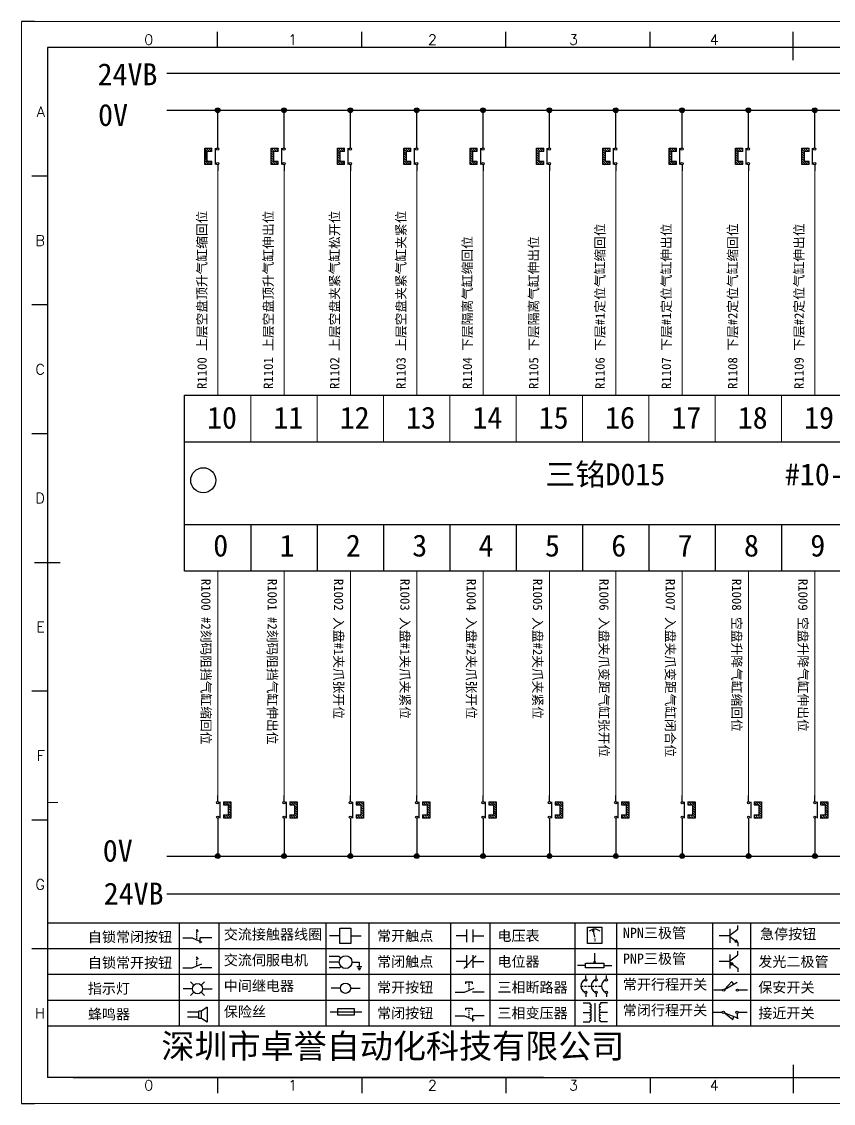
# Model space of a CAD drawing. Header units: millimetres. Extents: x 15130 to 37766, y 5931 to 11073.
# Drawn here: x 23706.4 to 23880.1, y 9088.9 to 9320.4 of the extents above; entities that cross this region are included whole.
import ezdxf
from ezdxf.enums import TextEntityAlignment as Align

# ---------------------------------------------------------------- set-up
doc = ezdxf.new("R2010")
doc.units = ezdxf.units.MM
doc.layers.add('AE_BOR', color=1, linetype='Continuous')
doc.styles.get("Standard").update_dxf_attribs({"font": ''})
doc.styles.add('WD', font='romans.shx', dxfattribs={"bigfont": 'gbcbig.shx'})
doc.styles.add('汉字', font='')
doc.styles.get('Standard').set_extended_font_data('SimSun')
doc.styles.get('汉字').set_extended_font_data('新宋体')

# ---------------------------------------------------------------- blocks, each defined once
blk = doc.blocks.new('*U8')
at = {"linetype": 'ByBlock'}
for p, q in [((-1909.23, -780.45), (-1909.23, -780.67)), ((-1909.23, -780.45), (-1908.92, -780.84)), ((-1909.23, -780.84), (-1909.23, -781.05)), ((-1911.92, -782.07), (-1910.06, -782.07)), ((-1910.06, -782.07), (-1908.18, -782.88)), ((-1909.23, -781.23), (-1909.23, -781.44)), ((-1909.23, -781.61), (-1909.23, -781.83)), ((-1909.23, -782), (-1909.23, -782.21)), ((-1909.23, -782.38), (-1909.23, -782.43)), ((-1908.52, -783.07), (-1908.52, -782.07)), ((-1906.25, -782.07), (-1908.52, -782.07))]:
    blk.add_line(p, q, dxfattribs=at)
blk = doc.blocks.new('*U11')
at = {"linetype": 'ByBlock'}
for p, q in [((-1908.88, -791.17), (-1909.23, -790.71)), ((-1909.23, -790.71), (-1909.23, -790.92)), ((-1909.23, -791.09), (-1909.23, -791.31)), ((-1909.23, -791.48), (-1909.23, -791.69)), ((-1911.92, -792.89), (-1910.06, -792.89)), ((-1910.06, -792.89), (-1908.18, -792.08)), ((-1909.23, -791.86), (-1909.23, -792.08)), ((-1909.23, -792.25), (-1909.23, -792.47)), ((-1906.25, -792.89), (-1908.52, -792.89))]:
    blk.add_line(p, q, dxfattribs=at)
blk = doc.blocks.new('蜂鸣器')
at = {"linetype": 'ByBlock'}
for p, q in [((-1907.17, -795.53), (-1908.25, -796.26)), ((-1907.17, -795.53), (-1907.17, -798.41)), ((-1908.8, -796.48), (-1911.01, -796.48)), ((-1908.8, -797.46), (-1911.01, -797.46)), ((-1908.25, -796.26), (-1908.8, -796.26)), ((-1908.8, -797.68), (-1908.8, -796.26)), ((-1908.25, -797.68), (-1908.8, -797.68)), ((-1908.25, -797.68), (-1908.25, -796.26)), ((-1907.17, -798.41), (-1908.25, -797.68))]:
    blk.add_line(p, q, dxfattribs=at)
blk = doc.blocks.new('指示灯')
at = {"linetype": 'ByBlock'}
for p, q in [((-1854.25, -776.92), (-1856.06, -776.92)), ((-1854.62, -775.59), (-1853.97, -776.23)), ((-1851.9, -775.59), (-1852.54, -776.23)), ((-1852.26, -776.92), (-1850.45, -776.92)), ((-1854.62, -778.25), (-1853.97, -777.61)), ((-1851.9, -778.25), (-1852.54, -777.61))]:
    blk.add_line(p, q, dxfattribs=at)
blk.add_circle((-1853.26, -776.92), 0.992, dxfattribs=at)
blk = doc.blocks.new('交流接触器线圈')
at = {"linetype": 'ByBlock'}
for p, q in [((-1880.82, -781.77), (-1882.87, -781.77)), ((-1878.72, -781.77), (-1876.67, -781.77))]:
    blk.add_line(p, q, dxfattribs=at)
blk.add_lwpolyline([(-1880.82, -780.28), (-1878.72, -780.28), (-1878.72, -783.26), (-1880.82, -783.26)], close=True, dxfattribs=at)
blk = doc.blocks.new('交流伺服电机')
at = {"linetype": 'ByBlock'}
for p, q in [((-1880.97, -785.75), (-1882.94, -785.75)), ((-1880.97, -786.85), (-1882.94, -786.85)), ((-1880.97, -785.75), (-1880.65, -786.03)), ((-1878.49, -786.85), (-1877.07, -786.85)), ((-1877.07, -786.85), (-1877.07, -787.72)), ((-1880.97, -787.94), (-1882.94, -787.94)), ((-1880.97, -787.94), (-1880.65, -787.67)), ((-1877.54, -787.72), (-1876.59, -787.72)), ((-1877.38, -788.01), (-1876.75, -788.01)), ((-1877.23, -788.29), (-1876.9, -788.29))]:
    blk.add_line(p, q, dxfattribs=at)
blk.add_circle((-1879.73, -786.85), 1.24, dxfattribs=at)
blk = doc.blocks.new('中间继电器')
at = {"linetype": 'ByBlock'}
for p, q in [((-1880.72, -791.92), (-1882.54, -791.92)), ((-1878.74, -791.92), (-1876.92, -791.92))]:
    blk.add_line(p, q, dxfattribs=at)
blk.add_circle((-1879.73, -791.92), 0.992, dxfattribs=at)
blk = doc.blocks.new('保险丝')
at = {"linetype": 'ByBlock'}
blk.add_line((-1882.72, -796.49), (-1876.55, -796.49), dxfattribs=at)
blk.add_lwpolyline([(-1881.2, -795.86), (-1878.06, -795.86), (-1878.06, -797.12), (-1881.2, -797.12)], close=True, dxfattribs=at)
blk = doc.blocks.new('常开按钮')
at = {"linetype": 'ByBlock'}
for p, q in [((-1910.06, -787.73), (-1908.18, -786.93)), ((-1909.9, -785.68), (-1908.56, -785.68)), ((-1909.9, -785.68), (-1909.9, -786.07)), ((-1909.23, -785.68), (-1909.23, -785.89)), ((-1909.23, -786.06), (-1909.23, -786.28)), ((-1909.23, -786.45), (-1909.23, -786.67)), ((-1909.23, -786.84), (-1909.23, -787.05)), ((-1909.23, -787.22), (-1909.23, -787.38)), ((-1908.56, -785.68), (-1908.56, -786.07)), ((-1911.92, -787.73), (-1910.06, -787.73)), ((-1906.25, -787.73), (-1908.52, -787.73))]:
    blk.add_line(p, q, dxfattribs=at)
blk = doc.blocks.new('常开触点')
at = {"linetype": 'ByBlock'}
for p, q in [((-1853.82, -782.99), (-1853.82, -780.56)), ((-1852.6, -782.99), (-1852.6, -780.56)), ((-1853.82, -781.77), (-1855.88, -781.77)), ((-1852.6, -781.77), (-1850.55, -781.77))]:
    blk.add_line(p, q, dxfattribs=at)
blk = doc.blocks.new('常闭触点')
at = {"linetype": 'ByBlock'}
for p, q in [((-1853.82, -786.77), (-1855.88, -786.77)), ((-1852.01, -785.66), (-1854.43, -788.1)), ((-1853.82, -787.99), (-1853.82, -785.56)), ((-1852.6, -787.99), (-1852.6, -785.56)), ((-1852.6, -786.77), (-1850.55, -786.77))]:
    blk.add_line(p, q, dxfattribs=at)
blk = doc.blocks.new('常闭按钮')
at = {"linetype": 'ByBlock'}
for p, q in [((-1854.11, -790.83), (-1852.77, -790.83)), ((-1854.11, -790.83), (-1854.11, -791.22)), ((-1853.44, -790.83), (-1853.44, -791.04)), ((-1853.44, -791.21), (-1853.44, -791.43)), ((-1853.44, -791.6), (-1853.44, -791.82)), ((-1852.77, -790.83), (-1852.77, -791.22)), ((-1856.13, -792.28), (-1854.28, -792.28)), ((-1854.28, -792.28), (-1852.4, -793.09)), ((-1853.44, -791.99), (-1853.44, -792.2)), ((-1853.44, -792.37), (-1853.44, -792.53)), ((-1850.47, -792.28), (-1852.73, -792.28)), ((-1852.73, -792.28), (-1852.73, -793.43))]:
    blk.add_line(p, q, dxfattribs=at)
blk = doc.blocks.new('电压表')
at = {"linetype": 'ByBlock'}
for p, q in [((-1814.84, -780.75), (-1814.91, -781.13)), ((-1814.6, -781.05), (-1814.91, -781.13)), ((-1814.84, -780.75), (-1814.46, -782.26)), ((-1814.84, -780.75), (-1814.6, -781.05))]:
    blk.add_line(p, q, dxfattribs=at)
blk.add_lwpolyline([(-1815.84, -780.34), (-1813.07, -780.34), (-1813.07, -783.49), (-1815.84, -783.49)], close=True, dxfattribs=at)
blk.add_arc((-1814.46, -782.26), 1.56, 46.8313, 133.1687, dxfattribs=at)
at = {"linetype": 'ByBlock', "insert": (-1814.7, -782.39), "char_height": 0.75, "width": 0.6768, "attachment_point": 1}
blk.add_mtext('V', dxfattribs=at)
blk = doc.blocks.new('电位器')
at = {"linetype": 'ByBlock'}
for p, q in [((-1814.45, -787.3), (-1814.45, -785.39)), ((-1814.45, -787.3), (-1814.62, -786.96)), ((-1814.62, -786.96), (-1814.27, -786.96)), ((-1814.45, -787.3), (-1814.27, -786.96)), ((-1816.21, -787.75), (-1817.79, -787.75)), ((-1812.68, -787.75), (-1811.1, -787.75))]:
    blk.add_line(p, q, dxfattribs=at)
blk.add_lwpolyline([(-1816.21, -787.3), (-1812.68, -787.3), (-1812.68, -788.2), (-1816.21, -788.2)], close=True, dxfattribs=at)
blk = doc.blocks.new('三相断路器')
at = {"linetype": 'ByBlock'}
for p, q in [((-1816.17, -790.33), (-1816.17, -789.7)), ((-1814.17, -790.33), (-1814.17, -789.7)), ((-1812.18, -790.33), (-1812.18, -789.7)), ((-1817.14, -791.74), (-1816.72, -791.74)), ((-1816.45, -791.74), (-1816.03, -791.74)), ((-1816.17, -793.19), (-1816.17, -793.83)), ((-1815.76, -791.74), (-1815.34, -791.74)), ((-1815.07, -791.74), (-1814.65, -791.74)), ((-1814.38, -791.74), (-1813.96, -791.74)), ((-1814.17, -793.19), (-1814.17, -793.83)), ((-1813.69, -791.74), (-1813.27, -791.74)), ((-1812.18, -793.19), (-1812.18, -793.83))]:
    blk.add_line(p, q, dxfattribs=at)
for centre in [(-1816.17, -790.55), (-1814.17, -790.55), (-1812.18, -790.55), (-1816.17, -792.98), (-1814.17, -792.98), (-1812.18, -792.98)]:
    blk.add_circle(centre, 0.219, dxfattribs=at)
for centre in [(-1815.81, -791.74), (-1813.82, -791.74), (-1811.83, -791.74)]:
    blk.add_arc(centre, 1.32, 115.5791, 244.4209, dxfattribs=at)
blk = doc.blocks.new('三相变压器')
at = {"linetype": 'ByBlock'}
for p, q in [((-1816.69, -795.03), (-1815.37, -795.03)), ((-1815.37, -795.03), (-1815.37, -795.24)), ((-1814.34, -798.7), (-1814.34, -795.04)), ((-1812, -795.03), (-1813.32, -795.03)), ((-1813.32, -795.03), (-1813.32, -795.24)), ((-1816.69, -796.87), (-1815.37, -796.87)), ((-1812, -796.87), (-1813.32, -796.87)), ((-1816.69, -798.71), (-1815.37, -798.71)), ((-1815.37, -798.71), (-1815.37, -798.5)), ((-1813.32, -798.71), (-1813.32, -798.5)), ((-1812, -798.71), (-1813.32, -798.71))]:
    blk.add_line(p, q, dxfattribs=at)
for centre, start, end in [((-1815.37, -795.51), 270, 90), ((-1815.37, -796.06), 270, 90), ((-1813.32, -795.51), 90, 270), ((-1813.32, -796.06), 90, 270), ((-1815.37, -796.6), 270, 90), ((-1815.37, -797.14), 270, 90), ((-1815.37, -797.68), 270, 90), ((-1815.37, -798.23), 270, 90), ((-1813.32, -796.6), 90, 270), ((-1813.32, -797.14), 90, 270), ((-1813.32, -797.68), 90, 270), ((-1813.32, -798.23), 90, 270)]:
    blk.add_arc(centre, 0.271, start, end, dxfattribs=at)
blk = doc.blocks.new('NPN三极管')
at = {"linetype": 'ByBlock'}
for p, q in [((-1785.73, -780.61), (-1785.73, -783.32)), ((-1785.73, -781.82), (-1784.15, -780.66)), ((-1784.15, -780.66), (-1784.15, -779.98)), ((-1785.73, -781.97), (-1787.81, -781.97)), ((-1785.73, -782.11), (-1784.15, -783.27)), ((-1784.41, -782.73), (-1784.74, -783.18)), ((-1784.15, -783.27), (-1784.74, -783.18)), ((-1784.15, -783.27), (-1784.41, -782.73)), ((-1784.15, -783.27), (-1784.15, -783.96))]:
    blk.add_line(p, q, dxfattribs=at)
blk = doc.blocks.new('PNP三极管')
at = {"linetype": 'ByBlock'}
for p, q in [((-1784.9, -785.38), (-1784.9, -788.09)), ((-1783.32, -785.43), (-1783.32, -784.75)), ((-1784.9, -786.74), (-1786.98, -786.74)), ((-1784.9, -786.59), (-1783.32, -785.43)), ((-1784.9, -786.88), (-1783.32, -788.04)), ((-1784.9, -786.88), (-1784.31, -786.97)), ((-1784.9, -786.88), (-1784.64, -787.42)), ((-1784.31, -786.97), (-1784.64, -787.42)), ((-1783.32, -788.04), (-1783.32, -788.73))]:
    blk.add_line(p, q, dxfattribs=at)
blk = doc.blocks.new('常开行程开关')
at = {"linetype": 'ByBlock'}
for p, q in [((-1785.89, -792.17), (-1784.52, -790.62)), ((-1785.89, -792.17), (-1783.43, -790.72)), ((-1784.52, -790.62), (-1784.19, -791.17)), ((-1786.29, -792.3), (-1788.01, -792.3)), ((-1781.48, -792.3), (-1783.21, -792.3))]:
    blk.add_line(p, q, dxfattribs=at)
for centre in [(-1786.07, -792.3), (-1783.42, -792.3)]:
    blk.add_circle(centre, 0.219, dxfattribs=at)
blk = doc.blocks.new('常闭行程开关')
at = {"linetype": 'ByBlock'}
for p, q in [((-1786.34, -796.62), (-1788.07, -796.62)), ((-1785.93, -796.72), (-1783.25, -797.7)), ((-1785.93, -796.72), (-1784.3, -798)), ((-1784.3, -798), (-1784.08, -797.4)), ((-1783.48, -796.84), (-1783.48, -797.85)), ((-1781.54, -796.62), (-1783.26, -796.62))]:
    blk.add_line(p, q, dxfattribs=at)
for centre in [(-1786.12, -796.62), (-1783.48, -796.62)]:
    blk.add_circle(centre, 0.219, dxfattribs=at)
blk = doc.blocks.new('电控横A4')
for p, q in [((292, -5), (5, -5)), ((5, -5), (5, -205)), ((10.03, -205), (289.53, -205)), ((130.8, -205), (190.75, -205))]:
    blk.add_line(p, q)
at = {"lineweight": 9, "ltscale": 0.1}
for p, q in [((5, -151.57), (7, -151.57)), ((101.34, -205), (130.8, -205)), ((129.44, -205), (129.44, -205)), ((129.44, -205), (129.44, -205)), ((129.44, -205), (129.44, -205)), ((129.44, -205), (129.44, -205))]:
    blk.add_line(p, q, dxfattribs=at)
at = {"linetype": 'ByBlock'}
for p, q in [((292, -175), (5, -175)), ((292, -180), (5, -180)), ((292, -185), (5, -185)), ((292, -190), (5, -190)), ((292, -195), (5, -195))]:
    blk.add_line(p, q, dxfattribs=at)
at = {"color": 0, "lineweight": -2}
for p, q in [((30.58, -175), (30.58, -195)), ((38.26, -175), (38.26, -195)), ((59.05, -175), (59.05, -195)), ((67.4, -175), (67.4, -195)), ((83.26, -175), (83.26, -195)), ((90.91, -175), (90.91, -195)), ((107.4, -175), (107.4, -195)), ((115.5, -175), (115.5, -195)), ((134.12, -175), (134.12, -195)), ((141.48, -175), (141.48, -195))]:
    blk.add_line(p, q, dxfattribs=at)
at = {"color": 0, "ltscale": 2}
blk.add_line((101.34, -205), (5, -205), dxfattribs=at)
at = {"layer": 'AE_BOR', "lineweight": 30}
for p, q in [((2.53, 0), (0, 0)), ((0, -210), (2.53, -210))]:
    blk.add_line(p, q, dxfattribs=at)
at = {"layer": 'AE_BOR', "color": 1, "lineweight": 15}
for p, q in [((0, 0), (297, 0)), ((0, -210), (0, 0)), ((297, -210), (0, -210))]:
    blk.add_line(p, q, dxfattribs=at)
at = {"layer": 'AE_BOR'}
for p, q in [((38.03, -5), (38.03, -2)), ((66.03, -5), (66.03, -2)), ((94.03, -5), (94.03, -2)), ((122.03, -5), (122.03, -2)), ((149.78, -5), (149.78, -2)), ((5, -30), (2, -30)), ((5, -55), (2, -55)), ((5, -80), (2, -80)), ((5, -130), (2, -130)), ((5, -155), (2, -155)), ((5, -180), (2, -180)), ((38.03, -205), (38.03, -208)), ((66.03, -205), (66.03, -208)), ((94.03, -205), (94.03, -208)), ((122.03, -205), (122.03, -208)), ((149.78, -205), (149.78, -208))]:
    blk.add_line(p, q, dxfattribs=at)
at = {"layer": 'AE_BOR', "color": 2, "lineweight": 30}
for p, q in [((149.78, -7.5), (149.78, -2.5)), ((2.5, -105), (7.5, -105)), ((149.78, -202.5), (149.78, -207.5)), ((149.78, -205), (149.78, -207.5))]:
    blk.add_line(p, q, dxfattribs=at)
at = {"linetype": 'ByBlock'}
for name, p in [('*U8', (1943.19, 604.18)), ('交流接触器线圈', (1942.62, 604.27)), ('常开触点', (1940.27, 604.3)), ('电压表', (1925.71, 604.52)), ('NPN三极管', (1923.2, 604.5)), ('PNP三极管', (1922.37, 604.27)), ('*U11', (1943.19, 609.18)), ('交流伺服电机', (1942.62, 604.27)), ('常闭触点', (1940.27, 604.3)), ('电位器', (1925.71, 604.52)), ('指示灯', (1887.41, 589.18)), ('中间继电器', (1942.62, 604.27)), ('常开按钮', (1996.06, 599.3)), ('三相断路器', (1925.71, 604.52)), ('常开行程开关', (1922.37, 604.27)), ('三相变压器', (1925.71, 604.52)), ('蜂鸣器', (1943.19, 604.18)), ('保险丝', (1942.62, 604.27)), ('常闭按钮', (1940.27, 599.3)), ('常闭行程开关', (1922.37, 604.27))]:
    blk.add_blockref(name, p, dxfattribs=at)
at = {"char_height": 2, "attachment_point": 1, "style": '汉字'}
for s, insert in [('{\\fKaiTi_GB2312|b0|i0|c134|p49;自锁常闭按钮}', (12.86, -176.69)), ('{\\fKaiTi_GB2312|b0|i0|c134|p49;交流接触器线圈}', (39.25, -176.19)), ('{\\fKaiTi_GB2312|b0|i0|c134|p49;常开触点}', (69.01, -176.48)), ('{\\fKaiTi_GB2312|b0|i0|c134|p49;电压表}', (92.37, -176.47)), ('{\\fKaiTi_GB2312|b0|i0|c134|p49;NPN三极管}', (116.73, -175.91)), ('{\\fKaiTi_GB2312|b0|i0|c134|p49;急停按钮}', (143.35, -176.12)), ('{\\fKaiTi_GB2312|b0|i0|c134|p49;自锁常开按钮}', (12.86, -181.69)), ('{\\fKaiTi_GB2312|b0|i0|c134|p49;交流伺服电机}', (39.25, -181.19)), ('{\\fKaiTi_GB2312|b0|i0|c134|p49;常闭触点}', (69.01, -181.48)), ('{\\fKaiTi_GB2312|b0|i0|c134|p49;电位器}', (92.37, -181.47)), ('{\\fKaiTi_GB2312|b0|i0|c134|p49;PNP三极管}', (116.73, -180.91)), ('{\\fKaiTi_GB2312|b0|i0|c134|p49;发光二极管}', (143.02, -181.48)), ('{\\fKaiTi_GB2312|b0|i0|c134|p49;指示灯}', (12.86, -186.69)), ('{\\fKaiTi_GB2312|b0|i0|c134|p49;中间继电器}', (39.25, -186.19)), ('{\\fKaiTi_GB2312|b0|i0|c134|p49;常开按钮}', (69.01, -186.48)), ('{\\fKaiTi_GB2312|b0|i0|c134|p49;三相断路器}', (92.37, -186.47)), ('{\\fKaiTi_GB2312|b0|i0|c134|p49;常开行程开关}', (116.73, -185.91)), ('{\\fKaiTi_GB2312|b0|i0|c134|p49;保安开关}', (143.02, -186.48)), ('{\\fKaiTi_GB2312|b0|i0|c134|p49;保险丝}', (39.25, -191.19)), ('{\\fKaiTi_GB2312|b0|i0|c134|p49;常闭行程开关}', (116.73, -190.91)), ('{\\fKaiTi_GB2312|b0|i0|c134|p49;蜂鸣器}', (12.86, -191.69)), ('{\\fKaiTi_GB2312|b0|i0|c134|p49;常闭按钮}', (69.01, -191.48)), ('{\\fKaiTi_GB2312|b0|i0|c134|p49;三相变压器}', (92.37, -191.47)), ('{\\fKaiTi_GB2312|b0|i0|c134|p49;接近开关}', (143.02, -191.48))]:
    blk.add_mtext(s, dxfattribs=dict(at, insert=insert))
at = {"color": 0, "lineweight": -2, "insert": (27.14, -196.53), "char_height": 4.7064, "width": 96.1138, "attachment_point": 1}
blk.add_mtext('深圳市卓誉自动化科技有限公司', dxfattribs=at)
at = {"layer": 'AE_BOR', "style": 'WD'}
for s, p in [('0', (24.67, -4.5)), ('1', (52.6, -4.5)), ('2', (79.75, -4.5)), ('3', (107.15, -4.5)), ('4', (134.45, -4.5)), ('0', (24.67, -207.5)), ('1', (52.6, -207.5)), ('2', (79.75, -207.5)), ('3', (107.15, -207.5)), ('4', (134.45, -207.5))]:
    blk.add_text(s, height=2, dxfattribs=at).set_placement(p, align=Align.CENTER)
for s, p in [('A', (4.5, -17.5)), ('B', (4.5, -42.5)), ('C', (4.5, -67.5)), ('D', (4.5, -92.5)), ('E', (4.5, -117.5)), ('F', (4.5, -142.5)), ('G', (4.5, -167.5)), ('H', (4.5, -192.5))]:
    blk.add_text(s, height=2, dxfattribs=at).set_placement(p, align=Align.MIDDLE_RIGHT)
blk = doc.blocks.new('磁性开关')
at = {"linetype": 'ByBlock'}
h = blk.add_hatch(dxfattribs=at)
h.set_pattern_fill('ANSI31', color=256, scale=0.1, style=0)
h.paths.add_polyline_path([(-1910.88, -776.69), (-1910.88, -775.29), (-1907.69, -775.29), (-1907.69, -776.69), (-1908.31, -776.69), (-1908.31, -775.79), (-1910.25, -775.79), (-1910.25, -776.69)])
for p, q in [((-1910.88, -776.69), (-1910.88, -775.29)), ((-1910.88, -775.29), (-1907.69, -775.29)), ((-1910.88, -776.69), (-1910.25, -776.69)), ((-1910.25, -776.69), (-1910.25, -775.79)), ((-1910.25, -775.79), (-1908.31, -775.79)), ((-1908.31, -776.69), (-1908.31, -775.79)), ((-1908.31, -776.69), (-1907.69, -776.69)), ((-1907.69, -775.29), (-1907.69, -776.69)), ((-1910.91, -777.81), (-1912.09, -777.81)), ((-1910.88, -777.39), (-1907.69, -777.39)), ((-1907.66, -777.81), (-1906.48, -777.81))]:
    blk.add_line(p, q, dxfattribs=at)
for centre in [(-1910.68, -777.81), (-1907.88, -777.81)]:
    blk.add_circle(centre, 0.225, dxfattribs=at)

msp = doc.modelspace()

# ---------------------------------------------------------------- hatches: boundary and pattern name
at = {"lineweight": -2}
h = msp.add_hatch(color=0, dxfattribs=at)
edge = h.paths.add_edge_path()
edge.add_arc((23748.335, 9301.452), 0.5, 180, 540)
h = msp.add_hatch(color=0, dxfattribs=at)
edge = h.paths.add_edge_path()
edge.add_arc((23762.535, 9301.452), 0.5, 180, 540)
h = msp.add_hatch(color=0, dxfattribs=at)
edge = h.paths.add_edge_path()
edge.add_arc((23776.735, 9301.452), 0.5, 180, 540)
h = msp.add_hatch(color=0, dxfattribs=at)
edge = h.paths.add_edge_path()
edge.add_arc((23790.935, 9301.452), 0.5, 180, 540)
h = msp.add_hatch(color=0, dxfattribs=at)
edge = h.paths.add_edge_path()
edge.add_arc((23805.135, 9301.452), 0.5, 180, 540)
h = msp.add_hatch(color=0, dxfattribs=at)
edge = h.paths.add_edge_path()
edge.add_arc((23819.335, 9301.452), 0.5, 180, 540)
h = msp.add_hatch(color=0, dxfattribs=at)
edge = h.paths.add_edge_path()
edge.add_arc((23833.535, 9301.452), 0.5, 180, 540)
h = msp.add_hatch(color=0, dxfattribs=at)
edge = h.paths.add_edge_path()
edge.add_arc((23847.735, 9301.452), 0.5, 180, 540)
h = msp.add_hatch(color=0, dxfattribs=at)
edge = h.paths.add_edge_path()
edge.add_arc((23861.935, 9301.452), 0.5, 180, 540)
h = msp.add_hatch(color=0, dxfattribs=at)
edge = h.paths.add_edge_path()
edge.add_arc((23876.135, 9301.452), 0.5, 180, 540)
h = msp.add_hatch(color=0, dxfattribs=at)
edge = h.paths.add_edge_path()
edge.add_arc((23748.349, 9141.839), 0.5, 0, 360)
h = msp.add_hatch(color=0, dxfattribs=at)
edge = h.paths.add_edge_path()
edge.add_arc((23762.549, 9141.839), 0.5, 0, 360)
h = msp.add_hatch(color=0, dxfattribs=at)
edge = h.paths.add_edge_path()
edge.add_arc((23776.749, 9141.839), 0.5, 0, 360)
h = msp.add_hatch(color=0, dxfattribs=at)
edge = h.paths.add_edge_path()
edge.add_arc((23790.949, 9141.839), 0.5, 0, 360)
h = msp.add_hatch(color=0, dxfattribs=at)
edge = h.paths.add_edge_path()
edge.add_arc((23805.149, 9141.839), 0.5, 0, 360)
h = msp.add_hatch(color=0, dxfattribs=at)
edge = h.paths.add_edge_path()
edge.add_arc((23819.349, 9141.839), 0.5, 0, 360)
h = msp.add_hatch(color=0, dxfattribs=at)
edge = h.paths.add_edge_path()
edge.add_arc((23833.549, 9141.839), 0.5, 0, 360)
h = msp.add_hatch(color=0, dxfattribs=at)
edge = h.paths.add_edge_path()
edge.add_arc((23847.749, 9141.839), 0.5, 0, 360)
h = msp.add_hatch(color=0, dxfattribs=at)
edge = h.paths.add_edge_path()
edge.add_arc((23861.949, 9141.839), 0.5, 0, 360)
h = msp.add_hatch(color=0, dxfattribs=at)
edge = h.paths.add_edge_path()
edge.add_arc((23876.149, 9141.839), 0.5, 0, 360)

# ---------------------------------------------------------------- linework, layer by layer
at = {"color": 0, "lineweight": -2}
for p, q in [((23737.445, 9309.366), (24004.198, 9309.366)), ((23737.445, 9301.494), (24004.198, 9301.494)), ((23741.242, 9230.498), (23985.242, 9230.498)), ((23741.242, 9212.794), (23985.242, 9212.794)), ((23755.442, 9212.794), (23755.442, 9202.794)), ((23769.642, 9212.794), (23769.642, 9202.794)), ((23783.842, 9212.794), (23783.842, 9202.794)), ((23798.042, 9212.794), (23798.042, 9202.794)), ((23812.242, 9212.794), (23812.242, 9202.794)), ((23826.442, 9212.794), (23826.442, 9202.794)), ((23840.642, 9212.794), (23840.642, 9202.794)), ((23854.842, 9212.794), (23854.842, 9202.794)), ((23869.042, 9212.794), (23869.042, 9202.794)), ((23737.445, 9141.797), (24004.198, 9141.797)), ((23737.445, 9133.747), (24004.198, 9133.747))]:
    msp.add_line(p, q, dxfattribs=at)
for p, q in [((23748.342, 9294.684), (23748.342, 9301.494)), ((23762.542, 9294.684), (23762.542, 9301.494)), ((23776.742, 9294.684), (23776.742, 9301.494)), ((23790.942, 9294.684), (23790.942, 9301.494)), ((23805.142, 9294.684), (23805.142, 9301.494)), ((23819.342, 9294.684), (23819.342, 9301.494)), ((23833.542, 9294.684), (23833.542, 9301.494)), ((23847.742, 9294.684), (23847.742, 9301.494)), ((23861.942, 9294.684), (23861.942, 9301.494)), ((23876.142, 9294.684), (23876.142, 9301.494)), ((23748.342, 9148.607), (23748.342, 9141.797)), ((23762.542, 9148.607), (23762.542, 9141.797)), ((23776.742, 9148.607), (23776.742, 9141.797)), ((23790.942, 9148.607), (23790.942, 9141.797)), ((23805.142, 9148.607), (23805.142, 9141.797)), ((23819.342, 9148.607), (23819.342, 9141.797)), ((23833.542, 9148.607), (23833.542, 9141.797)), ((23847.742, 9148.607), (23847.742, 9141.797)), ((23861.942, 9148.607), (23861.942, 9141.797)), ((23876.142, 9148.607), (23876.142, 9141.797))]:
    msp.add_line(p, q)
at = {"lineweight": 0}
for p, q in [((23748.342, 9240.498), (23748.342, 9288.498)), ((23762.542, 9240.498), (23762.542, 9288.498)), ((23776.742, 9240.498), (23776.742, 9288.498)), ((23790.942, 9240.498), (23790.942, 9288.498)), ((23805.142, 9240.498), (23805.142, 9288.498)), ((23819.342, 9240.498), (23819.342, 9288.498)), ((23833.542, 9240.498), (23833.542, 9288.498)), ((23847.742, 9240.498), (23847.742, 9288.498)), ((23861.942, 9240.498), (23861.942, 9288.498)), ((23876.142, 9240.498), (23876.142, 9288.498)), ((23741.242, 9240.498), (23741.242, 9240.498)), ((23755.442, 9230.498), (23755.442, 9240.498)), ((23769.642, 9230.498), (23769.642, 9240.498)), ((23783.842, 9230.498), (23783.842, 9240.498)), ((23798.042, 9230.498), (23798.042, 9240.498)), ((23812.242, 9230.498), (23812.242, 9240.498)), ((23826.442, 9230.498), (23826.442, 9240.498)), ((23840.642, 9230.498), (23840.642, 9240.498)), ((23854.842, 9230.498), (23854.842, 9240.498)), ((23869.042, 9230.498), (23869.042, 9240.498)), ((23748.342, 9202.794), (23748.342, 9154.794)), ((23762.542, 9202.794), (23762.542, 9154.794)), ((23776.742, 9202.794), (23776.742, 9154.794)), ((23790.942, 9202.794), (23790.942, 9154.794)), ((23805.142, 9202.794), (23805.142, 9154.794)), ((23819.342, 9202.794), (23819.342, 9154.794)), ((23833.542, 9202.794), (23833.542, 9154.794)), ((23847.742, 9202.794), (23847.742, 9154.794)), ((23861.942, 9202.794), (23861.942, 9154.794)), ((23876.142, 9202.794), (23876.142, 9154.794))]:
    msp.add_line(p, q, dxfattribs=at)
at = {"color": 0, "lineweight": -2}
msp.add_lwpolyline([(23741.242, 9240.498), (23985.242, 9240.498), (23985.242, 9202.794), (23741.242, 9202.794)], close=True, dxfattribs=at)
for centre, radius in [((23748.335, 9301.452), 0.5), ((23762.535, 9301.452), 0.5), ((23776.735, 9301.452), 0.5), ((23790.935, 9301.452), 0.5), ((23805.135, 9301.452), 0.5), ((23819.335, 9301.452), 0.5), ((23833.535, 9301.452), 0.5), ((23847.735, 9301.452), 0.5), ((23861.935, 9301.452), 0.5), ((23876.135, 9301.452), 0.5), ((23745.232, 9222.276), 2.672), ((23748.349, 9141.839), 0.5), ((23762.549, 9141.839), 0.5), ((23776.749, 9141.839), 0.5), ((23790.949, 9141.839), 0.5), ((23805.149, 9141.839), 0.5), ((23819.349, 9141.839), 0.5), ((23833.549, 9141.839), 0.5), ((23847.749, 9141.839), 0.5), ((23861.949, 9141.839), 0.5), ((23876.149, 9141.839), 0.5)]:
    msp.add_circle(centre, radius, dxfattribs=at)

# ---------------------------------------------------------------- block references
at = {"xscale": 1.1025, "yscale": 1.1025, "zscale": 1.1025}
msp.add_blockref('电控横A4', (23706.365, 9320.426), dxfattribs=at)
at = {"linetype": 'ByBlock', "xscale": 1.1025, "yscale": 1.1025, "zscale": 1.1025}
for p, rotation in [((22890.803, 11396.574), 89.99999999999999), ((22905.003, 11396.574), 89.99999999999999), ((22919.203, 11396.574), 89.99999999999999), ((22933.403, 11396.574), 89.99999999999999), ((22947.603, 11396.574), 89.99999999999999), ((22961.803, 11396.574), 89.99999999999999), ((22976.003, 11396.574), 89.99999999999999), ((22990.203, 11396.574), 89.99999999999999), ((23004.403, 11396.574), 89.99999999999999), ((23018.603, 11396.574), 89.99999999999999), ((24605.882, 7046.717), 270), ((24620.082, 7046.717), 270), ((24634.282, 7046.717), 270), ((24648.482, 7046.717), 270), ((24662.682, 7046.717), 270), ((24676.882, 7046.717), 270), ((24691.082, 7046.717), 270), ((24705.282, 7046.717), 270), ((24719.482, 7046.717), 270), ((24733.682, 7046.717), 270)]:
    msp.add_blockref('磁性开关', p, dxfattribs=dict(at, rotation=rotation))

# ---------------------------------------------------------------- texts
at = {"color": 0, "lineweight": -2, "attachment_point": 1}
for s, insert, char_height, width in [('24VB', (23722.629, 9311.507), 4.7064, 14.27309), ('0V', (23722.733, 9302.805), 4.7064, 14.27309), ('10', (23746.043, 9238.013), 4.7064, 7.20347), ('11', (23760.243, 9238.013), 4.7064, 7.20347), ('12', (23774.443, 9238.013), 4.7064, 7.20347), ('13', (23788.643, 9238.013), 4.7064, 7.20347), ('14', (23802.843, 9238.013), 4.7064, 7.20347), ('15', (23817.043, 9238.013), 4.7064, 7.20347), ('16', (23831.243, 9238.013), 4.7064, 7.20347), ('17', (23845.443, 9238.013), 4.7064, 7.20347), ('18', (23859.643, 9238.013), 4.7064, 7.20347), ('19', (23873.843, 9238.013), 4.7064, 7.20347), ('           三铭D015        #10-2', (23783.265, 9225.889), 4.70644, 136.41156), ('0', (23747.375, 9210.647), 4.706, 7.20347), ('1', (23761.575, 9210.647), 4.706, 7.20347), ('2', (23775.775, 9210.647), 4.706, 7.20347), ('3', (23789.975, 9210.647), 4.706, 7.20347), ('4', (23804.175, 9210.647), 4.706, 7.20347), ('5', (23818.375, 9210.647), 4.706, 7.20347), ('6', (23832.575, 9210.647), 4.706, 7.20347), ('7', (23846.775, 9210.647), 4.706, 7.20347), ('8', (23860.975, 9210.647), 4.706, 7.20347), ('9', (23875.175, 9210.647), 4.706, 7.20347), ('0V', (23723.738, 9145.332), 4.7064, 14.27309), ('24VB', (23723.93, 9136.151), 4.7064, 14.27309)]:
    msp.add_mtext(s, dxfattribs=dict(at, insert=insert, char_height=char_height, width=width))
at = {"color": 0, "lineweight": -2, "char_height": 2, "width": 71.79445, "attachment_point": 1}
for s, insert, rotation in [('R1100 {\\f宋体|b0|i0|c134|p2;\\H1x;\\C256;上层空盘顶升气缸缩回位}', (23743.96, 9241.8), 90), ('R1101 {\\f宋体|b0|i0|c134|p2;\\H1x;\\C256;上层空盘顶升气缸伸出位}', (23758.16, 9241.8), 90), ('R1102 {\\f宋体|b0|i0|c134|p2;\\H1x;\\C256;上层空盘夹紧气缸松开位}', (23772.36, 9241.8), 90), ('R1103 {\\f宋体|b0|i0|c134|p2;\\H1x;\\C256;上层空盘夹紧气缸夹紧位}', (23786.56, 9241.8), 90), ('R1106 {\\f宋体|b0|i0|c134|p2;\\C256;下层#1定位气缸缩回位}', (23829.16, 9241.8), 90), ('R1107 {\\f宋体|b0|i0|c134|p2;\\C256;下层#1定位气缸伸出位}', (23843.36, 9241.8), 90), ('R1108 {\\f宋体|b0|i0|c134|p2;\\C256;下层#2定位气缸缩回位}', (23857.56, 9241.8), 90), ('R1109 {\\f宋体|b0|i0|c134|p2;\\C256;下层#2定位气缸伸出位}', (23871.76, 9241.8), 90), ('R1104 {\\f宋体|b0|i0|c134|p2;\\H1x;\\C256;下层隔离气缸缩回位}', (23800.76, 9241.8), 90), ('R1105 {\\f宋体|b0|i0|c134|p2;\\H1x;\\C256;下层隔离气缸伸出位}', (23814.96, 9241.8), 90), ('{\\C256;R1000 \\f宋体|b0|i0|c134|p2;\\H1x;#2刻码阻挡气缸缩回位}', (23746.82, 9201.157), 270), ('{\\C256;R1001 \\f宋体|b0|i0|c134|p2;\\H1x;#2刻码阻挡气缸伸出位}', (23761.02, 9201.157), 270), ('{\\C256;R1002 \\f宋体|b0|i0|c134|p2;\\H1x;入盘#1夹爪张开位}', (23775.22, 9201.157), 270), ('{\\C256;R1003 \\f宋体|b0|i0|c134|p2;\\H1x;入盘#1夹爪夹紧位}', (23789.42, 9201.157), 270), ('{\\C256;R1004 \\f宋体|b0|i0|c134|p2;\\H1x;入盘#2夹爪张开位}', (23803.62, 9201.157), 270), ('{\\C256;R1005 \\f宋体|b0|i0|c134|p2;\\H1x;入盘#2夹爪夹紧位}', (23817.82, 9201.157), 270), ('{\\C256;R1006 \\f宋体|b0|i0|c134|p2;\\H1x;入盘夹爪变距气缸张开位}', (23832.02, 9201.157), 270), ('{\\C256;R1007 \\f宋体|b0|i0|c134|p2;\\H1x;入盘夹爪变距气缸闭合位}', (23846.22, 9201.157), 270), ('{\\C256;R1008 \\f宋体|b0|i0|c134|p2;\\H1x;空盘升降气缸缩回位}', (23860.42, 9201.157), 270), ('{\\C256;R1009 \\f宋体|b0|i0|c134|p2;\\H1x;空盘升降气缸伸出位}', (23874.62, 9201.157), 270)]:
    msp.add_mtext(s, dxfattribs=dict(at, insert=insert, rotation=rotation))

doc.saveas('drawing.dxf')
